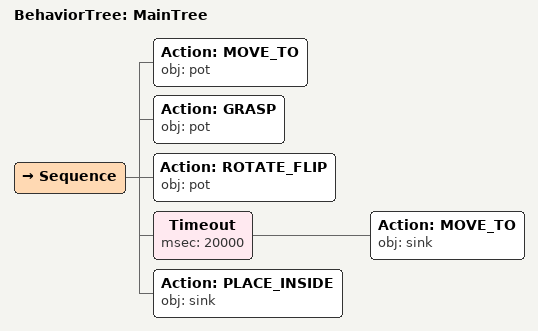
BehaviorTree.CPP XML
<root main_tree_to_execute="MainTree">
  <BehaviorTree ID="MainTree">
    <Sequence>
      <!-- Move to pot -->
      <Action ID="MOVE_TO" obj="pot" />
      <!-- Grasp pot -->
      <Action ID="GRASP" obj="pot" />
      <!-- Rotate flip pot -->
      <Action ID="ROTATE_FLIP" obj="pot" />
      <!-- Timeout: NAVIGATE_TO sink within 20s -->
      <Timeout msec="20000">
        <!-- Navigate to sink -->
        <Action ID="MOVE_TO" obj="sink" />
      </Timeout>
      <!-- Move to sink -->
      <Action ID="PLACE_INSIDE" obj="sink" />
    </Sequence>
  </BehaviorTree>
</root>
